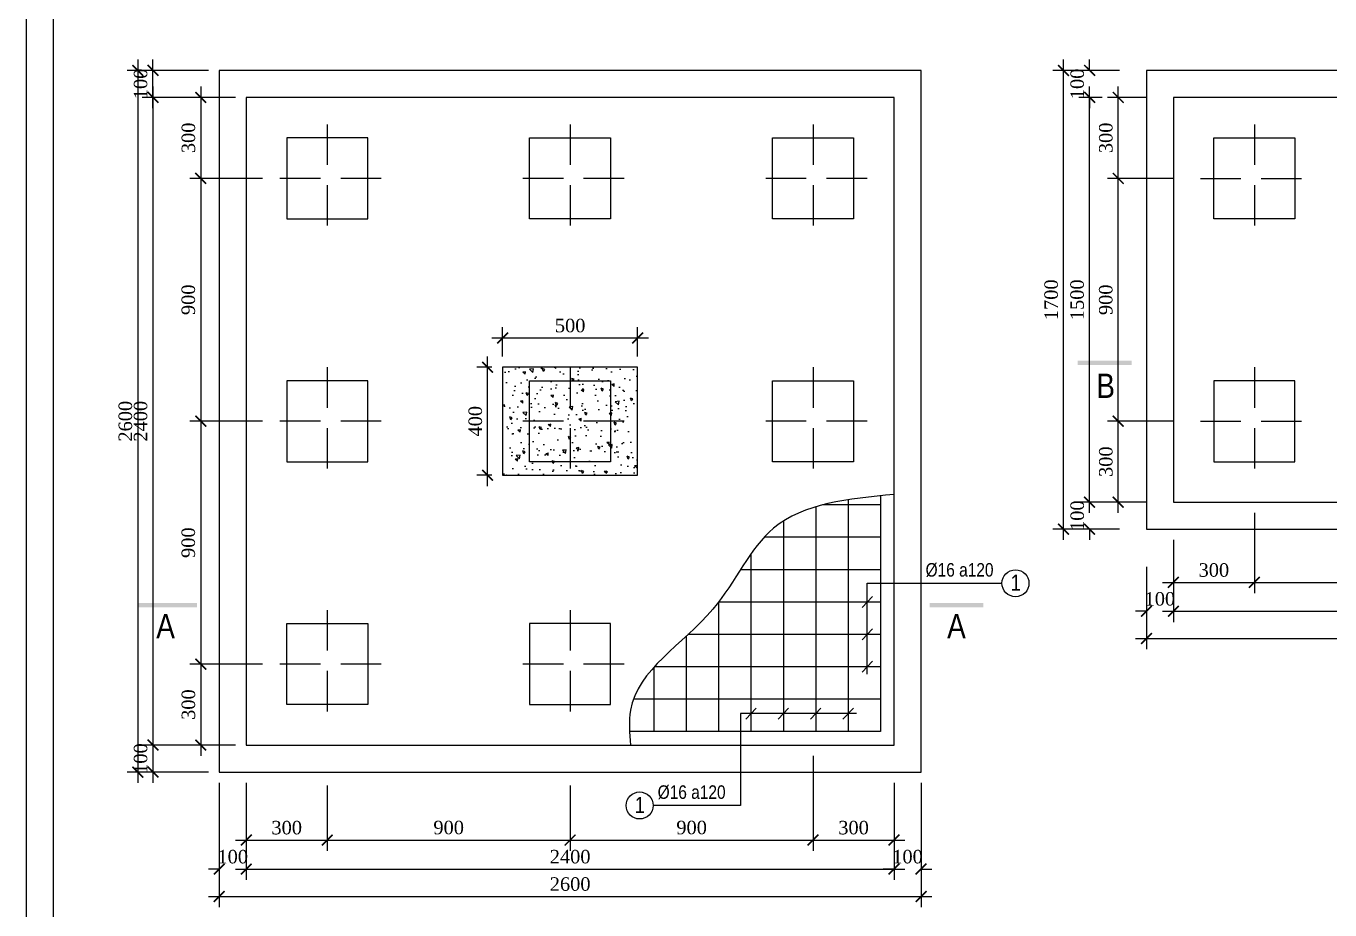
# Model space of a CAD drawing. Extents: x 394 to 380982, y -6372 to 57742.
# Drawn here: x 296682 to 320834, y 11185 to 27560 of the extents above; entities that cross this region are included whole.
import ezdxf

# ---------------------------------------------------------------- set-up
doc = ezdxf.new("R2010")
doc.units = 0
doc.header["$MEASUREMENT"] = 0
doc.linetypes.add('CENTER2', pattern=[1.125, 0.75, -0.125, 0.125, -0.125])
doc.linetypes.add('HIDDEN', pattern=[0.375, 0.25, -0.125])
doc.layers.get('0').update_dxf_attribs({"linetype": 'CONTINUOUS'})
doc.layers.get('DEFPOINTS').update_dxf_attribs({"linetype": 'CONTINUOUS'})
for name, color, linetype in [('cot', 8, 'CONTINUOUS'), ('DUT', 7, 'CENTER2'), ('TEXT', 7, 'CONTINUOUS'), ('THEP', 6, 'CONTINUOUS'), ('TUONG', 7, 'CONTINUOUS')]:
    doc.layers.add(name, color=color, linetype=linetype)
doc.styles.add('DIM-NEW', font='')
doc.styles.add('T2', font='')
doc.styles.get('DIM-NEW').set_extended_font_data('VNI-Helve-Condense')
doc.styles.get('T2').set_extended_font_data('VNI-Times')
doc.dimstyles.new('TL20', dxfattribs={"dimtxt": 250, "dimasz": 200, "dimexe": 200, "dimexo": 200, "dimgap": 100, "dimtad": 1, "dimdec": 0, "dimlfac": 0.2, "dimzin": 0, "dimdsep": 46, "dimtxsty": 'T2', "dimblk": 'ARCHTICK', "dimcen": 250, "dimdle": 200, "dimclrd": 1, "dimclre": 1, "dimclrt": 2, "dimadec": 0, "dimazin": 0, "dimtfac": 1, "dimtdec": 0, "dimtix": 1, "dimtofl": 0, "dimtmove": 0, "dimatfit": 0, "dimldrblk": 'ARCHTICK', "dimfxl": 1, "dimtolj": 1, "dimtzin": 0, "dimlwd": -1, "dimlwe": -1, "dimarcsym": 0})

# ---------------------------------------------------------------- blocks, each defined once
blk = doc.blocks.new('_ARCHTICK')
at = {"color": 0, "linetype": 'ByBlock', "const_width": 0.15}
blk.add_lwpolyline([(-0.5, -0.5), (0.5, 0.5)], dxfattribs=at)
blk = doc.blocks.new('*D127')
at = {"layer": 'DEFPOINTS', "color": 0, "transparency": 16777216}
for p in [(313260, 13739), (312760, 12373), (313260, 11942)]:
    blk.add_point(p, dxfattribs=at)
at = {"layer": 'TUONG', "color": 1, "transparency": 16777216}
for p, q in [((313260, 13539), (313260, 11742)), ((312760, 12173), (312760, 11742)), ((312760, 11942), (312560, 11942)), ((313260, 11942), (313460, 11942))]:
    blk.add_line(p, q, dxfattribs=at)
at = {"layer": 'TUONG', "color": 1, "transparency": 16777216, "xscale": 200, "yscale": 200, "zscale": 200}
blk.add_blockref('_ARCHTICK', (312760, 11942), dxfattribs=at)
at = {"layer": 'TUONG', "color": 1, "transparency": 16777216, "xscale": 200, "yscale": 200, "zscale": 200, "rotation": 180}
blk.add_blockref('_ARCHTICK', (313260, 11942), dxfattribs=at)
at = {"layer": 'TUONG', "color": 2, "transparency": 16777216, "insert": (313010, 12170), "char_height": 250, "attachment_point": 5, "style": 'T2'}
blk.add_mtext('\\A1;100', dxfattribs=at)
blk = doc.blocks.new('*D126')
at = {"layer": 'DEFPOINTS', "color": 0, "transparency": 16777216}
for p in [(300260, 13739), (300760, 12373), (300260, 11942)]:
    blk.add_point(p, dxfattribs=at)
at = {"layer": 'TUONG', "color": 1, "transparency": 16777216}
for p, q in [((300260, 13539), (300260, 11742)), ((300760, 12173), (300760, 11742)), ((300260, 11942), (300060, 11942)), ((300760, 11942), (300960, 11942))]:
    blk.add_line(p, q, dxfattribs=at)
at = {"layer": 'TUONG', "color": 1, "transparency": 16777216, "xscale": 200, "yscale": 200, "zscale": 200}
blk.add_blockref('_ARCHTICK', (300260, 11942), dxfattribs=at)
at = {"layer": 'TUONG', "color": 1, "transparency": 16777216, "xscale": 200, "yscale": 200, "zscale": 200, "rotation": 180}
blk.add_blockref('_ARCHTICK', (300760, 11942), dxfattribs=at)
at = {"layer": 'TUONG', "color": 2, "transparency": 16777216, "insert": (300510, 12170), "char_height": 250, "attachment_point": 5, "style": 'T2'}
blk.add_mtext('\\A1;100', dxfattribs=at)
blk = doc.blocks.new('*D125')
at = {"layer": 'DEFPOINTS', "color": 0, "transparency": 16777216}
for p in [(300260, 11942), (313260, 11942), (313260, 11434)]:
    blk.add_point(p, dxfattribs=at)
at = {"layer": 'TUONG', "color": 1, "transparency": 16777216}
for p, q in [((300260, 11742), (300260, 11234)), ((313260, 11742), (313260, 11234)), ((300060, 11434), (313460, 11434))]:
    blk.add_line(p, q, dxfattribs=at)
at = {"layer": 'TUONG', "color": 1, "transparency": 16777216, "xscale": 200, "yscale": 200, "zscale": 200, "rotation": 180}
blk.add_blockref('_ARCHTICK', (300260, 11434), dxfattribs=at)
at = {"layer": 'TUONG', "color": 1, "transparency": 16777216, "xscale": 200, "yscale": 200, "zscale": 200}
blk.add_blockref('_ARCHTICK', (313260, 11434), dxfattribs=at)
at = {"layer": 'TUONG', "color": 2, "transparency": 16777216, "insert": (306760, 11663), "char_height": 250, "attachment_point": 5, "style": 'T2'}
blk.add_mtext('\\A1;2600', dxfattribs=at)
blk = doc.blocks.new('*D124')
at = {"layer": 'DEFPOINTS', "color": 0, "transparency": 16777216}
for p in [(299360, 26739), (298752, 13739), (299360, 13739)]:
    blk.add_point(p, dxfattribs=at)
at = {"layer": 'TUONG', "color": 1, "transparency": 16777216}
for p, q in [((298752, 26939), (298752, 13539)), ((299160, 26739), (298552, 26739)), ((299160, 13739), (298552, 13739))]:
    blk.add_line(p, q, dxfattribs=at)
at = {"layer": 'TUONG', "color": 1, "transparency": 16777216, "xscale": 200, "yscale": 200, "zscale": 200}
for p, rotation in [((298752, 26739), 90), ((298752, 13739), 270)]:
    blk.add_blockref('_ARCHTICK', p, dxfattribs=dict(at, rotation=rotation))
at = {"layer": 'TUONG', "color": 2, "transparency": 16777216, "insert": (298522, 20239), "char_height": 250, "attachment_point": 5, "rotation": 90, "style": 'T2'}
blk.add_mtext('\\A1;2600', dxfattribs=at)
blk = doc.blocks.new('*D123')
at = {"layer": 'DEFPOINTS', "color": 0, "transparency": 16777216}
for p in [(299790, 14239), (299032, 13739), (300260, 13739)]:
    blk.add_point(p, dxfattribs=at)
at = {"layer": 'TUONG', "color": 1, "transparency": 16777216}
for p, q in [((299032, 14439), (299032, 13539)), ((299590, 14239), (298832, 14239)), ((300060, 13739), (298832, 13739))]:
    blk.add_line(p, q, dxfattribs=at)
at = {"layer": 'TUONG', "color": 1, "transparency": 16777216, "xscale": 200, "yscale": 200, "zscale": 200}
for p, rotation in [((299032, 14239), 90), ((299032, 13739), 270)]:
    blk.add_blockref('_ARCHTICK', p, dxfattribs=dict(at, rotation=rotation))
at = {"layer": 'TUONG', "color": 2, "transparency": 16777216, "insert": (298804, 13989), "char_height": 250, "attachment_point": 5, "rotation": 90, "style": 'T2'}
blk.add_mtext('\\A1;100', dxfattribs=at)
blk = doc.blocks.new('*D122')
at = {"layer": 'DEFPOINTS', "color": 0, "transparency": 16777216}
for p in [(299032, 26739), (300260, 26739), (299790, 26239)]:
    blk.add_point(p, dxfattribs=at)
at = {"layer": 'TUONG', "color": 1, "transparency": 16777216}
for p, q in [((299032, 26039), (299032, 26939)), ((300060, 26739), (298832, 26739)), ((299590, 26239), (298832, 26239))]:
    blk.add_line(p, q, dxfattribs=at)
at = {"layer": 'TUONG', "color": 1, "transparency": 16777216, "xscale": 200, "yscale": 200, "zscale": 200}
for p, rotation in [((299032, 26739), 90), ((299032, 26239), 270)]:
    blk.add_blockref('_ARCHTICK', p, dxfattribs=dict(at, rotation=rotation))
at = {"layer": 'TUONG', "color": 2, "transparency": 16777216, "insert": (298804, 26489), "char_height": 250, "attachment_point": 5, "rotation": 90, "style": 'T2'}
blk.add_mtext('\\A1;100', dxfattribs=at)
blk = doc.blocks.new('*D116')
at = {"layer": 'DEFPOINTS', "color": 0, "transparency": 16777216}
for p in [(317934, 17253), (334434, 17253), (334434, 16719)]:
    blk.add_point(p, dxfattribs=at)
at = {"layer": 'TUONG', "color": 1, "transparency": 16777216}
for p, q in [((317934, 17053), (317934, 16519)), ((334434, 17053), (334434, 16519)), ((317734, 16719), (334634, 16719))]:
    blk.add_line(p, q, dxfattribs=at)
at = {"layer": 'TUONG', "color": 1, "transparency": 16777216, "xscale": 200, "yscale": 200, "zscale": 200, "rotation": 180}
blk.add_blockref('_ARCHTICK', (317934, 16719), dxfattribs=at)
at = {"layer": 'TUONG', "color": 1, "transparency": 16777216, "xscale": 200, "yscale": 200, "zscale": 200}
blk.add_blockref('_ARCHTICK', (334434, 16719), dxfattribs=at)
at = {"layer": 'TUONG', "color": 2, "transparency": 16777216, "insert": (326184, 16947), "char_height": 250, "attachment_point": 5, "style": 'T2'}
blk.add_mtext('\\A1;3300', dxfattribs=at)
blk = doc.blocks.new('*D115')
at = {"layer": 'DEFPOINTS', "color": 0, "transparency": 16777216}
for p in [(317434, 16719), (334934, 16719), (334934, 16214)]:
    blk.add_point(p, dxfattribs=at)
at = {"layer": 'TUONG', "color": 1, "transparency": 16777216}
for p, q in [((317434, 16519), (317434, 16014)), ((334934, 16519), (334934, 16014)), ((317234, 16214), (335134, 16214))]:
    blk.add_line(p, q, dxfattribs=at)
at = {"layer": 'TUONG', "color": 1, "transparency": 16777216, "xscale": 200, "yscale": 200, "zscale": 200, "rotation": 180}
blk.add_blockref('_ARCHTICK', (317434, 16214), dxfattribs=at)
at = {"layer": 'TUONG', "color": 1, "transparency": 16777216, "xscale": 200, "yscale": 200, "zscale": 200}
blk.add_blockref('_ARCHTICK', (334934, 16214), dxfattribs=at)
at = {"layer": 'TUONG', "color": 2, "transparency": 16777216, "insert": (326184, 16444), "char_height": 250, "attachment_point": 5, "style": 'T2'}
blk.add_mtext('\\A1;3500', dxfattribs=at)
blk = doc.blocks.new('*D113')
at = {"layer": 'DEFPOINTS', "color": 0, "transparency": 16777216}
for p in [(317434, 17739), (317934, 17739), (317934, 16719)]:
    blk.add_point(p, dxfattribs=at)
at = {"layer": 'TUONG', "color": 1, "transparency": 16777216}
for p, q in [((317434, 17539), (317434, 16519)), ((317934, 17539), (317934, 16519)), ((317434, 16719), (317234, 16719)), ((317934, 16719), (318134, 16719))]:
    blk.add_line(p, q, dxfattribs=at)
at = {"layer": 'TUONG', "color": 1, "transparency": 16777216, "xscale": 200, "yscale": 200, "zscale": 200}
blk.add_blockref('_ARCHTICK', (317434, 16719), dxfattribs=at)
at = {"layer": 'TUONG', "color": 1, "transparency": 16777216, "xscale": 200, "yscale": 200, "zscale": 200, "rotation": 180}
blk.add_blockref('_ARCHTICK', (317934, 16719), dxfattribs=at)
at = {"layer": 'TUONG', "color": 2, "transparency": 16777216, "insert": (317684, 16947), "char_height": 250, "attachment_point": 5, "style": 'T2'}
blk.add_mtext('\\A1;100', dxfattribs=at)
blk = doc.blocks.new('*D109')
at = {"layer": 'DEFPOINTS', "color": 0, "transparency": 16777216}
for p in [(319434, 18739), (323934, 18739), (323934, 17253)]:
    blk.add_point(p, dxfattribs=at)
at = {"layer": 'TUONG', "color": 1, "transparency": 16777216}
for p, q in [((319434, 18539), (319434, 17053)), ((323934, 18539), (323934, 17053)), ((319234, 17253), (324134, 17253))]:
    blk.add_line(p, q, dxfattribs=at)
at = {"layer": 'TUONG', "color": 1, "transparency": 16777216, "xscale": 200, "yscale": 200, "zscale": 200, "rotation": 180}
blk.add_blockref('_ARCHTICK', (319434, 17253), dxfattribs=at)
at = {"layer": 'TUONG', "color": 1, "transparency": 16777216, "xscale": 200, "yscale": 200, "zscale": 200}
blk.add_blockref('_ARCHTICK', (323934, 17253), dxfattribs=at)
at = {"layer": 'TUONG', "color": 2, "transparency": 16777216, "insert": (321684, 17482), "char_height": 250, "attachment_point": 5, "style": 'T2'}
blk.add_mtext('\\A1;900', dxfattribs=at)
blk = doc.blocks.new('*D108')
at = {"layer": 'DEFPOINTS', "color": 0, "transparency": 16777216}
for p in [(319434, 18739), (317934, 18239), (319434, 17253)]:
    blk.add_point(p, dxfattribs=at)
at = {"layer": 'TUONG', "color": 1, "transparency": 16777216}
for p, q in [((319434, 18539), (319434, 17053)), ((317934, 18039), (317934, 17053)), ((317734, 17253), (319634, 17253))]:
    blk.add_line(p, q, dxfattribs=at)
at = {"layer": 'TUONG', "color": 1, "transparency": 16777216, "xscale": 200, "yscale": 200, "zscale": 200, "rotation": 180}
blk.add_blockref('_ARCHTICK', (317934, 17253), dxfattribs=at)
at = {"layer": 'TUONG', "color": 1, "transparency": 16777216, "xscale": 200, "yscale": 200, "zscale": 200}
blk.add_blockref('_ARCHTICK', (319434, 17253), dxfattribs=at)
at = {"layer": 'TUONG', "color": 2, "transparency": 16777216, "insert": (318684, 17481), "char_height": 250, "attachment_point": 5, "style": 'T2'}
blk.add_mtext('\\A1;300', dxfattribs=at)
blk = doc.blocks.new('*D107')
at = {"layer": 'DEFPOINTS', "color": 0, "transparency": 16777216}
for p in [(315899, 26739), (316382, 26739), (316382, 18239)]:
    blk.add_point(p, dxfattribs=at)
at = {"layer": 'TUONG', "color": 1, "transparency": 16777216}
for p, q in [((315899, 18039), (315899, 26939)), ((316182, 26739), (315699, 26739)), ((316182, 18239), (315699, 18239))]:
    blk.add_line(p, q, dxfattribs=at)
at = {"layer": 'TUONG', "color": 1, "transparency": 16777216, "xscale": 200, "yscale": 200, "zscale": 200}
for p, rotation in [((315899, 26739), 90), ((315899, 18239), 270)]:
    blk.add_blockref('_ARCHTICK', p, dxfattribs=dict(at, rotation=rotation))
at = {"layer": 'TUONG', "color": 2, "transparency": 16777216, "insert": (315671, 22489), "char_height": 250, "attachment_point": 5, "rotation": 90, "style": 'T2'}
blk.add_mtext('\\A1;1700', dxfattribs=at)
blk = doc.blocks.new('*D106')
at = {"layer": 'DEFPOINTS', "color": 0, "transparency": 16777216}
for p in [(316382, 26739), (317134, 26739), (316812, 26239)]:
    blk.add_point(p, dxfattribs=at)
at = {"layer": 'TUONG', "color": 1, "transparency": 16777216}
for p, q in [((316382, 26739), (316382, 26939)), ((316934, 26739), (316182, 26739)), ((316612, 26239), (316182, 26239)), ((316382, 26239), (316382, 26039))]:
    blk.add_line(p, q, dxfattribs=at)
at = {"layer": 'TUONG', "color": 1, "transparency": 16777216, "xscale": 200, "yscale": 200, "zscale": 200}
for p, rotation in [((316382, 26739), 270), ((316382, 26239), 90)]:
    blk.add_blockref('_ARCHTICK', p, dxfattribs=dict(at, rotation=rotation))
at = {"layer": 'TUONG', "color": 2, "transparency": 16777216, "insert": (316154, 26489), "char_height": 250, "attachment_point": 5, "rotation": 90, "style": 'T2'}
blk.add_mtext('\\A1;100', dxfattribs=at)
blk = doc.blocks.new('*D105')
at = {"layer": 'DEFPOINTS', "color": 0, "transparency": 16777216}
for p in [(316382, 26239), (316812, 26239), (317534, 18739)]:
    blk.add_point(p, dxfattribs=at)
at = {"layer": 'TUONG', "color": 1, "transparency": 16777216}
for p, q in [((316382, 18539), (316382, 26439)), ((316612, 26239), (316182, 26239)), ((317334, 18739), (316182, 18739))]:
    blk.add_line(p, q, dxfattribs=at)
at = {"layer": 'TUONG', "color": 1, "transparency": 16777216, "xscale": 200, "yscale": 200, "zscale": 200}
for p, rotation in [((316382, 26239), 90), ((316382, 18739), 270)]:
    blk.add_blockref('_ARCHTICK', p, dxfattribs=dict(at, rotation=rotation))
at = {"layer": 'TUONG', "color": 2, "transparency": 16777216, "insert": (316152, 22489), "char_height": 250, "attachment_point": 5, "rotation": 90, "style": 'T2'}
blk.add_mtext('\\A1;1500', dxfattribs=at)
blk = doc.blocks.new('*D104')
at = {"layer": 'DEFPOINTS', "color": 0, "transparency": 16777216}
for p in [(316382, 18739), (317534, 18739), (317134, 18239)]:
    blk.add_point(p, dxfattribs=at)
at = {"layer": 'TUONG', "color": 1, "transparency": 16777216}
for p, q in [((316382, 18739), (316382, 18939)), ((317334, 18739), (316182, 18739)), ((316934, 18239), (316182, 18239)), ((316382, 18239), (316382, 18039))]:
    blk.add_line(p, q, dxfattribs=at)
at = {"layer": 'TUONG', "color": 1, "transparency": 16777216, "xscale": 200, "yscale": 200, "zscale": 200}
for p, rotation in [((316382, 18739), 270), ((316382, 18239), 90)]:
    blk.add_blockref('_ARCHTICK', p, dxfattribs=dict(at, rotation=rotation))
at = {"layer": 'TUONG', "color": 2, "transparency": 16777216, "insert": (316154, 18489), "char_height": 250, "attachment_point": 5, "rotation": 90, "style": 'T2'}
blk.add_mtext('\\A1;100', dxfattribs=at)
blk = doc.blocks.new('*D103')
at = {"layer": 'DEFPOINTS', "color": 0, "transparency": 16777216}
for p in [(316912, 26239), (317634, 26239), (318134, 24739)]:
    blk.add_point(p, dxfattribs=at)
at = {"layer": 'TUONG', "color": 1, "transparency": 16777216}
for p, q in [((316912, 24539), (316912, 26439)), ((317434, 26239), (316712, 26239)), ((317934, 24739), (316712, 24739))]:
    blk.add_line(p, q, dxfattribs=at)
at = {"layer": 'TUONG', "color": 1, "transparency": 16777216, "xscale": 200, "yscale": 200, "zscale": 200}
for p, rotation in [((316912, 26239), 90), ((316912, 24739), 270)]:
    blk.add_blockref('_ARCHTICK', p, dxfattribs=dict(at, rotation=rotation))
at = {"layer": 'TUONG', "color": 2, "transparency": 16777216, "insert": (316684, 25489), "char_height": 250, "attachment_point": 5, "rotation": 90, "style": 'T2'}
blk.add_mtext('\\A1;300', dxfattribs=at)
blk = doc.blocks.new('*D102')
at = {"layer": 'DEFPOINTS', "color": 0, "transparency": 16777216}
for p in [(316912, 24739), (318134, 24739), (318134, 20239)]:
    blk.add_point(p, dxfattribs=at)
at = {"layer": 'TUONG', "color": 1, "transparency": 16777216}
for p, q in [((316912, 20039), (316912, 24939)), ((317934, 24739), (316712, 24739)), ((317934, 20239), (316712, 20239))]:
    blk.add_line(p, q, dxfattribs=at)
at = {"layer": 'TUONG', "color": 1, "transparency": 16777216, "xscale": 200, "yscale": 200, "zscale": 200}
for p, rotation in [((316912, 24739), 90), ((316912, 20239), 270)]:
    blk.add_blockref('_ARCHTICK', p, dxfattribs=dict(at, rotation=rotation))
at = {"layer": 'TUONG', "color": 2, "transparency": 16777216, "insert": (316683, 22489), "char_height": 250, "attachment_point": 5, "rotation": 90, "style": 'T2'}
blk.add_mtext('\\A1;900', dxfattribs=at)
blk = doc.blocks.new('*D101')
at = {"layer": 'DEFPOINTS', "color": 0, "transparency": 16777216}
for p in [(316912, 20239), (318134, 20239), (317634, 18739)]:
    blk.add_point(p, dxfattribs=at)
at = {"layer": 'TUONG', "color": 1, "transparency": 16777216}
for p, q in [((316912, 18539), (316912, 20439)), ((317934, 20239), (316712, 20239)), ((317434, 18739), (316712, 18739))]:
    blk.add_line(p, q, dxfattribs=at)
at = {"layer": 'TUONG', "color": 1, "transparency": 16777216, "xscale": 200, "yscale": 200, "zscale": 200}
for p, rotation in [((316912, 20239), 90), ((316912, 18739), 270)]:
    blk.add_blockref('_ARCHTICK', p, dxfattribs=dict(at, rotation=rotation))
at = {"layer": 'TUONG', "color": 2, "transparency": 16777216, "insert": (316684, 19489), "char_height": 250, "attachment_point": 5, "rotation": 90, "style": 'T2'}
blk.add_mtext('\\A1;300', dxfattribs=at)
blk = doc.blocks.new('*D98')
at = {"layer": 'DEFPOINTS', "color": 0, "transparency": 16777216}
for p in [(305231, 21239), (305510, 21239), (305510, 19239)]:
    blk.add_point(p, dxfattribs=at)
at = {"layer": 'TUONG', "color": 1, "transparency": 16777216}
for p, q in [((305231, 19039), (305231, 21439)), ((305310, 21239), (305031, 21239)), ((305310, 19239), (305031, 19239))]:
    blk.add_line(p, q, dxfattribs=at)
at = {"layer": 'TUONG', "color": 1, "transparency": 16777216, "xscale": 200, "yscale": 200, "zscale": 200}
for p, rotation in [((305231, 21239), 90), ((305231, 19239), 270)]:
    blk.add_blockref('_ARCHTICK', p, dxfattribs=dict(at, rotation=rotation))
at = {"layer": 'TUONG', "color": 2, "transparency": 16777216, "insert": (305004, 20239), "char_height": 250, "attachment_point": 5, "rotation": 90, "style": 'T2'}
blk.add_mtext('\\A1;400', dxfattribs=at)
blk = doc.blocks.new('*D97')
at = {"layer": 'DEFPOINTS', "color": 0, "transparency": 16777216}
for p in [(305510, 21780), (305510, 21239), (308010, 21239)]:
    blk.add_point(p, dxfattribs=at)
at = {"layer": 'TUONG', "color": 1, "transparency": 16777216}
for p, q in [((305510, 21439), (305510, 21980)), ((308010, 21439), (308010, 21980)), ((308210, 21780), (305310, 21780))]:
    blk.add_line(p, q, dxfattribs=at)
at = {"layer": 'TUONG', "color": 1, "transparency": 16777216, "xscale": 200, "yscale": 200, "zscale": 200, "rotation": 180}
blk.add_blockref('_ARCHTICK', (305510, 21780), dxfattribs=at)
at = {"layer": 'TUONG', "color": 1, "transparency": 16777216, "xscale": 200, "yscale": 200, "zscale": 200}
blk.add_blockref('_ARCHTICK', (308010, 21780), dxfattribs=at)
at = {"layer": 'TUONG', "color": 2, "transparency": 16777216, "insert": (306760, 22010), "char_height": 250, "attachment_point": 5, "style": 'T2'}
blk.add_mtext('\\A1;500', dxfattribs=at)
blk = doc.blocks.new('*D93')
at = {"layer": 'DEFPOINTS', "color": 0, "transparency": 16777216}
for p in [(300760, 12740), (312760, 12740), (312760, 11942)]:
    blk.add_point(p, dxfattribs=at)
at = {"layer": 'TUONG', "color": 1, "transparency": 16777216}
for p, q in [((300760, 12540), (300760, 11742)), ((312760, 12540), (312760, 11742)), ((300560, 11942), (312960, 11942))]:
    blk.add_line(p, q, dxfattribs=at)
at = {"layer": 'TUONG', "color": 1, "transparency": 16777216, "xscale": 200, "yscale": 200, "zscale": 200, "rotation": 180}
blk.add_blockref('_ARCHTICK', (300760, 11942), dxfattribs=at)
at = {"layer": 'TUONG', "color": 1, "transparency": 16777216, "xscale": 200, "yscale": 200, "zscale": 200}
blk.add_blockref('_ARCHTICK', (312760, 11942), dxfattribs=at)
at = {"layer": 'TUONG', "color": 2, "transparency": 16777216, "insert": (306760, 12170), "char_height": 250, "attachment_point": 5, "style": 'T2'}
blk.add_mtext('\\A1;2400', dxfattribs=at)
blk = doc.blocks.new('*D92')
at = {"layer": 'DEFPOINTS', "color": 0, "transparency": 16777216}
for p in [(311260, 13689), (312760, 13739), (312760, 12480)]:
    blk.add_point(p, dxfattribs=at)
at = {"layer": 'TUONG', "color": 1, "transparency": 16777216}
for p, q in [((312760, 13539), (312760, 12280)), ((311260, 13489), (311260, 12280)), ((311060, 12480), (312960, 12480))]:
    blk.add_line(p, q, dxfattribs=at)
at = {"layer": 'TUONG', "color": 1, "transparency": 16777216, "xscale": 200, "yscale": 200, "zscale": 200, "rotation": 180}
blk.add_blockref('_ARCHTICK', (311260, 12480), dxfattribs=at)
at = {"layer": 'TUONG', "color": 1, "transparency": 16777216, "xscale": 200, "yscale": 200, "zscale": 200}
blk.add_blockref('_ARCHTICK', (312760, 12480), dxfattribs=at)
at = {"layer": 'TUONG', "color": 2, "transparency": 16777216, "insert": (312010, 12708), "char_height": 250, "attachment_point": 5, "style": 'T2'}
blk.add_mtext('\\A1;300', dxfattribs=at)
blk = doc.blocks.new('*D91')
at = {"layer": 'DEFPOINTS', "color": 0, "transparency": 16777216}
for p in [(311260, 14239), (306760, 13689), (311260, 12480)]:
    blk.add_point(p, dxfattribs=at)
at = {"layer": 'TUONG', "color": 1, "transparency": 16777216}
for p, q in [((311260, 14039), (311260, 12280)), ((306760, 13489), (306760, 12280)), ((306560, 12480), (311460, 12480))]:
    blk.add_line(p, q, dxfattribs=at)
at = {"layer": 'TUONG', "color": 1, "transparency": 16777216, "xscale": 200, "yscale": 200, "zscale": 200, "rotation": 180}
blk.add_blockref('_ARCHTICK', (306760, 12480), dxfattribs=at)
at = {"layer": 'TUONG', "color": 1, "transparency": 16777216, "xscale": 200, "yscale": 200, "zscale": 200}
blk.add_blockref('_ARCHTICK', (311260, 12480), dxfattribs=at)
at = {"layer": 'TUONG', "color": 2, "transparency": 16777216, "insert": (309010, 12710), "char_height": 250, "attachment_point": 5, "style": 'T2'}
blk.add_mtext('\\A1;900', dxfattribs=at)
blk = doc.blocks.new('*D90')
at = {"layer": 'DEFPOINTS', "color": 0, "transparency": 16777216}
for p in [(302260, 13689), (306760, 13689), (306760, 12480)]:
    blk.add_point(p, dxfattribs=at)
at = {"layer": 'TUONG', "color": 1, "transparency": 16777216}
for p, q in [((302260, 13489), (302260, 12280)), ((306760, 13489), (306760, 12280)), ((302060, 12480), (306960, 12480))]:
    blk.add_line(p, q, dxfattribs=at)
at = {"layer": 'TUONG', "color": 1, "transparency": 16777216, "xscale": 200, "yscale": 200, "zscale": 200, "rotation": 180}
blk.add_blockref('_ARCHTICK', (302260, 12480), dxfattribs=at)
at = {"layer": 'TUONG', "color": 1, "transparency": 16777216, "xscale": 200, "yscale": 200, "zscale": 200}
blk.add_blockref('_ARCHTICK', (306760, 12480), dxfattribs=at)
at = {"layer": 'TUONG', "color": 2, "transparency": 16777216, "insert": (304510, 12710), "char_height": 250, "attachment_point": 5, "style": 'T2'}
blk.add_mtext('\\A1;900', dxfattribs=at)
blk = doc.blocks.new('*D89')
at = {"layer": 'DEFPOINTS', "color": 0, "transparency": 16777216}
for p in [(300760, 13739), (302260, 13689), (302260, 12480)]:
    blk.add_point(p, dxfattribs=at)
at = {"layer": 'TUONG', "color": 1, "transparency": 16777216}
for p, q in [((300760, 13539), (300760, 12280)), ((302260, 13489), (302260, 12280)), ((300560, 12480), (302460, 12480))]:
    blk.add_line(p, q, dxfattribs=at)
at = {"layer": 'TUONG', "color": 1, "transparency": 16777216, "xscale": 200, "yscale": 200, "zscale": 200, "rotation": 180}
blk.add_blockref('_ARCHTICK', (300760, 12480), dxfattribs=at)
at = {"layer": 'TUONG', "color": 1, "transparency": 16777216, "xscale": 200, "yscale": 200, "zscale": 200}
blk.add_blockref('_ARCHTICK', (302260, 12480), dxfattribs=at)
at = {"layer": 'TUONG', "color": 2, "transparency": 16777216, "insert": (301510, 12708), "char_height": 250, "attachment_point": 5, "style": 'T2'}
blk.add_mtext('\\A1;300', dxfattribs=at)
blk = doc.blocks.new('*D88')
at = {"layer": 'DEFPOINTS', "color": 0, "transparency": 16777216}
for p in [(300108, 26239), (299032, 14239), (300108, 14239)]:
    blk.add_point(p, dxfattribs=at)
at = {"layer": 'TUONG', "color": 1, "transparency": 16777216}
for p, q in [((299032, 26439), (299032, 14039)), ((299908, 26239), (298832, 26239)), ((299908, 14239), (298832, 14239))]:
    blk.add_line(p, q, dxfattribs=at)
at = {"layer": 'TUONG', "color": 1, "transparency": 16777216, "xscale": 200, "yscale": 200, "zscale": 200}
for p, rotation in [((299032, 26239), 90), ((299032, 14239), 270)]:
    blk.add_blockref('_ARCHTICK', p, dxfattribs=dict(at, rotation=rotation))
at = {"layer": 'TUONG', "color": 2, "transparency": 16777216, "insert": (298804, 20239), "char_height": 250, "attachment_point": 5, "rotation": 90, "style": 'T2'}
blk.add_mtext('\\A1;2400', dxfattribs=at)
blk = doc.blocks.new('*D87')
at = {"layer": 'DEFPOINTS', "color": 0, "transparency": 16777216}
for p in [(301260, 15739), (299918, 14239), (300760, 14239)]:
    blk.add_point(p, dxfattribs=at)
at = {"layer": 'TUONG', "color": 1, "transparency": 16777216}
for p, q in [((301060, 15739), (299718, 15739)), ((299918, 15939), (299918, 14039)), ((300560, 14239), (299718, 14239))]:
    blk.add_line(p, q, dxfattribs=at)
at = {"layer": 'TUONG', "color": 1, "transparency": 16777216, "xscale": 200, "yscale": 200, "zscale": 200}
for p, rotation in [((299918, 15739), 90), ((299918, 14239), 270)]:
    blk.add_blockref('_ARCHTICK', p, dxfattribs=dict(at, rotation=rotation))
at = {"layer": 'TUONG', "color": 2, "transparency": 16777216, "insert": (299690, 14989), "char_height": 250, "attachment_point": 5, "rotation": 90, "style": 'T2'}
blk.add_mtext('\\A1;300', dxfattribs=at)
blk = doc.blocks.new('*D86')
at = {"layer": 'DEFPOINTS', "color": 0, "transparency": 16777216}
for p in [(301260, 20239), (299918, 15739), (301260, 15739)]:
    blk.add_point(p, dxfattribs=at)
at = {"layer": 'TUONG', "color": 1, "transparency": 16777216}
for p, q in [((299918, 20439), (299918, 15539)), ((301060, 20239), (299718, 20239)), ((301060, 15739), (299718, 15739))]:
    blk.add_line(p, q, dxfattribs=at)
at = {"layer": 'TUONG', "color": 1, "transparency": 16777216, "xscale": 200, "yscale": 200, "zscale": 200}
for p, rotation in [((299918, 20239), 90), ((299918, 15739), 270)]:
    blk.add_blockref('_ARCHTICK', p, dxfattribs=dict(at, rotation=rotation))
at = {"layer": 'TUONG', "color": 2, "transparency": 16777216, "insert": (299688, 17989), "char_height": 250, "attachment_point": 5, "rotation": 90, "style": 'T2'}
blk.add_mtext('\\A1;900', dxfattribs=at)
blk = doc.blocks.new('*D85')
at = {"layer": 'DEFPOINTS', "color": 0, "transparency": 16777216}
for p in [(301260, 24739), (299918, 20239), (301260, 20239)]:
    blk.add_point(p, dxfattribs=at)
at = {"layer": 'TUONG', "color": 1, "transparency": 16777216}
for p, q in [((299918, 24939), (299918, 20039)), ((301060, 24739), (299718, 24739)), ((301060, 20239), (299718, 20239))]:
    blk.add_line(p, q, dxfattribs=at)
at = {"layer": 'TUONG', "color": 1, "transparency": 16777216, "xscale": 200, "yscale": 200, "zscale": 200}
for p, rotation in [((299918, 24739), 90), ((299918, 20239), 270)]:
    blk.add_blockref('_ARCHTICK', p, dxfattribs=dict(at, rotation=rotation))
at = {"layer": 'TUONG', "color": 2, "transparency": 16777216, "insert": (299688, 22489), "char_height": 250, "attachment_point": 5, "rotation": 90, "style": 'T2'}
blk.add_mtext('\\A1;900', dxfattribs=at)
blk = doc.blocks.new('*D84')
at = {"layer": 'DEFPOINTS', "color": 0, "transparency": 16777216}
for p in [(300760, 26239), (299918, 24739), (301260, 24739)]:
    blk.add_point(p, dxfattribs=at)
at = {"layer": 'TUONG', "color": 1, "transparency": 16777216}
for p, q in [((299918, 26439), (299918, 24539)), ((300560, 26239), (299718, 26239)), ((301060, 24739), (299718, 24739))]:
    blk.add_line(p, q, dxfattribs=at)
at = {"layer": 'TUONG', "color": 1, "transparency": 16777216, "xscale": 200, "yscale": 200, "zscale": 200}
for p, rotation in [((299918, 26239), 90), ((299918, 24739), 270)]:
    blk.add_blockref('_ARCHTICK', p, dxfattribs=dict(at, rotation=rotation))
at = {"layer": 'TUONG', "color": 2, "transparency": 16777216, "insert": (299690, 25489), "char_height": 250, "attachment_point": 5, "rotation": 90, "style": 'T2'}
blk.add_mtext('\\A1;300', dxfattribs=at)

msp = doc.modelspace()

# ---------------------------------------------------------------- hatches: boundary and pattern name
at = {"layer": 'TUONG'}
h = msp.add_hatch(dxfattribs=at)
h.set_pattern_fill('AR-CONC', color=9, scale=75, angle=90, style=0)
h.set_pattern_definition([(140, (223990.27, -433292.64), (47.0641, 537.94514), [56.25, -618.75]), (85, (223990.27, -433292.64), (-564.1441, -104.0635), [45, -495]), (190.4514, (223994.2, -433247.8), (-517.07966, 433.88204), [47.80514, -525.8566]), (136.1842, (223840.3, -433292.64), (124.1393, 800.4308), [84.375, -928.125]), (186.6356, (223850.6, -433225.9), (-730.5884, 700.997), [71.7077, -788.7847]), (81.1842, (223840.3, -433292.6), (-730.589, 700.9965), [67.5, -742.5]), (111, (223877.77, -433217.64), (301.96417, 447.6803), [56.25, -618.75]), (56, (223877.77, -433217.64), (-543.86253, 182.4865), [45, -495]), (161.4514, (223902.93, -433180.33), (-241.8979, 630.167), [47.80514, -525.8566]), (127.5, (223990.27, -433292.64), (-249.67039, 9.11989), [0, -489, 0, -502.5, 0, -496.875]), (97.5, (223990.27, -433292.64), (-295.80878, 197.30215), [0, -286.5, 0, -477.75, 0, -189.375]), (57.5, (223990.27, -433459.89), (16.91615, 400.36683), [0, -187.5, 0, -585, 0, -776.25]), (47.5, (223990.27, -433534.9), (-75.07874, 437.38963), [0, -243.75, 0, -388.5, 0, -551.25])])
h.paths.add_polyline_path([(305509.6, 21238.6), (305509.6, 19238.6), (308009.6, 19238.6), (308009.6, 21238.6)])

# ---------------------------------------------------------------- linework, layer by layer
at = {"layer": 'cot', "lineweight": -2, "ltscale": 10}
for p, q in [((312262.8, 17237.8), (314759.4, 17237.8)), ((312262.8, 15553), (312262.8, 17237.8)), ((312361.9, 16994.6), (312169.5, 16788.9)), ((312361.9, 16394.6), (312169.5, 16188.9)), ((312361.9, 15794.6), (312169.5, 15588.9)), ((309917.6, 14821.4), (309917.6, 13119.8)), ((312061.6, 14821.4), (309917.6, 14821.4)), ((310205.8, 14924.2), (310013.3, 14718.5)), ((310805.8, 14924.2), (310613.3, 14718.5)), ((311405.8, 14924.2), (311213.3, 14718.5)), ((312005.8, 14924.2), (311813.3, 14718.5)), ((309917.6, 13119.8), (308296.4, 13119.8))]:
    msp.add_line(p, q, dxfattribs=at)
for centre in [(315009.4, 17237.8), (308046.4, 13119.8)]:
    msp.add_circle(centre, 250, dxfattribs=at)
at = {"layer": 'DUT', "linetype": 'HIDDEN', "ltscale": 3000}
for p, q in [((302259.6, 25738.6), (302259.6, 23738.6)), ((306759.6, 25738.6), (306759.6, 23738.6)), ((311259.6, 25738.6), (311259.6, 23738.6)), ((319434.1, 25738.6), (319434.1, 23738.6)), ((303259.6, 24738.6), (301259.6, 24738.6)), ((307759.6, 24738.6), (305759.6, 24738.6)), ((312259.6, 24738.6), (310259.6, 24738.6)), ((318434.1, 24738.6), (320434.1, 24738.6)), ((302259.6, 21238.6), (302259.6, 19238.6)), ((306759.6, 21238.6), (306759.6, 19238.6)), ((311259.6, 21238.6), (311259.6, 19238.6)), ((319434.1, 21238.6), (319434.1, 19238.6)), ((303259.6, 20238.6), (301259.6, 20238.6)), ((307759.6, 20238.6), (305759.6, 20238.6)), ((312259.6, 20238.6), (310259.6, 20238.6)), ((318434.1, 20238.6), (320434.1, 20238.6)), ((302259.6, 16738.6), (302259.6, 14738.6)), ((306759.6, 16738.6), (306759.6, 14738.6)), ((303259.6, 15738.6), (301259.6, 15738.6)), ((307759.6, 15738.6), (305759.6, 15738.6))]:
    msp.add_line(p, q, dxfattribs=at)
at = {"layer": 'TEXT', "ltscale": 10}
for points in [[(317160.3, 21282.7), (317160.3, 21361.4), (316162.4, 21282.7), (316162.4, 21361.4)], [(299846.8, 16792.4), (299846.8, 16871.1), (298748.9, 16792.4), (298748.9, 16871.1)], [(314414.9, 16792.4), (314414.9, 16871.1), (313417.1, 16792.4), (313417.1, 16871.1)]]:
    msp.add_trace(points, dxfattribs=at)
at = {"layer": 'THEP', "ltscale": 10}
for p, q in [((312509.6, 18858), (312509.6, 14488.6)), ((311309.6, 18653.4), (311309.6, 14488.6)), ((312509.6, 18688.6), (311437.2, 18688.6)), ((311909.6, 18783.5), (311909.6, 14488.6)), ((310709.6, 18390.2), (310709.6, 14488.6)), ((312509.6, 18088.6), (310352.8, 18088.6)), ((310109.6, 17781), (310109.6, 14488.6)), ((312509.6, 17488.6), (309914.9, 17488.6)), ((312509.6, 16888.6), (309508.3, 16888.6)), ((309509.6, 16890.2), (309509.6, 14488.6)), ((308909.6, 16257.8), (308909.6, 14488.6)), ((312509.6, 16288.6), (308942.9, 16288.6)), ((308309.6, 15678.7), (308309.6, 14488.6)), ((312509.6, 15688.6), (308318.4, 15688.6)), ((312509.6, 15088.6), (307932.5, 15088.6)), ((312509.6, 14488.6), (307861.8, 14488.6))]:
    msp.add_line(p, q, dxfattribs=at)
msp.add_lwpolyline([(380281.9, -5871.6), (380281.9, 52528.4), (297181.9, 52528.4), (297181.9, -5871.6)], close=True, dxfattribs=at)
at = {"layer": 'TUONG'}
for points in [[(380781.9, -6371.6), (380781.9, 53028.4), (296681.9, 53028.4), (296681.9, -6371.6)], [(300259.6, 13738.6), (313259.6, 13738.6), (313259.6, 26738.6), (300259.6, 26738.6)], [(334934.1, 18238.6), (334934.1, 26738.6), (317434.1, 26738.6), (317434.1, 18238.6)], [(300759.6, 14238.6), (312759.6, 14238.6), (312759.6, 26238.6), (300759.6, 26238.6)], [(334434.1, 18738.6), (334434.1, 26238.6), (317934.1, 26238.6), (317934.1, 18738.6)], [(301509.6, 23988.6), (303009.6, 23988.6), (303009.6, 25488.6), (301509.6, 25488.6)], [(307509.6, 23988.6), (306009.6, 23988.6), (306009.6, 25488.6), (307509.6, 25488.6)], [(312009.6, 23988.6), (310509.6, 23988.6), (310509.6, 25488.6), (312009.6, 25488.6)], [(320184.1, 25488.6), (320184.1, 23988.6), (318684.1, 23988.6), (318684.1, 25488.6)], [(308009.6, 19238.6), (308009.6, 21238.6), (305509.6, 21238.6), (305509.6, 19238.6)], [(301509.6, 19488.6), (303009.6, 19488.6), (303009.6, 20988.6), (301509.6, 20988.6)], [(307509.6, 19488.6), (306009.6, 19488.6), (306009.6, 20988.6), (307509.6, 20988.6)], [(312009.6, 19488.6), (310509.6, 19488.6), (310509.6, 20988.6), (312009.6, 20988.6)], [(320184.1, 19488.6), (320184.1, 20988.6), (318684.1, 20988.6), (318684.1, 19488.6)], [(301509.6, 16488.6), (303009.6, 16488.6), (303009.6, 14988.6), (301509.6, 14988.6)], [(307509.6, 16488.6), (306009.6, 16488.6), (306009.6, 14988.6), (307509.6, 14988.6)]]:
    msp.add_lwpolyline(points, close=True, dxfattribs=at)
at = {"layer": 'TUONG', "color": 9}
msp.add_lwpolyline([(308009.6, 19238.6), (308009.6, 21238.6), (305509.6, 21238.6), (305509.6, 19238.6)], close=True, dxfattribs=at)
at = {"layer": 'TUONG'}
msp.add_spline([(312759.6, 18882.9), (310528.3, 18257.9), (309403.3, 16757.9), (307878.3, 14882.9), (307878.3, 14238.6)], degree=3, dxfattribs=at)

# ---------------------------------------------------------------- texts
at = {"layer": 'TEXT', "ltscale": 10, "style": 'DIM-NEW'}
for s, height, p in [('B', 450, (316507.6, 20671.1)), ('1', 300, (314919.2, 17097.7)), ('A', 450, (299094.1, 16219.4)), ('A', 450, (313744.2, 16219.4)), ('1', 300, (307956.3, 12979.7))]:
    msp.add_text(s, height=height, dxfattribs=at).set_placement(p)
at = {"layer": 'TEXT', "style": 'DIM-NEW'}
for p in [(313344.2, 17360.9), (308381.1, 13243)]:
    e = msp.add_text('%%25416 a120', height=250, dxfattribs=at)
    e.set_placement(p)
    e.dxf.unprotected_set("ltscale", 0)

# ---------------------------------------------------------------- dimensions: what is measured, and where the dimension line sits
at = {"layer": 'TUONG'}
for base, p1, p2, angle, picture, middle in [((298751.5, 13738.6), (299360, 26738.6), (299360, 13738.6), 90, '*D124', (298522.1, 20238.6)), ((315899.5, 26738.6), (316381.9, 18238.6), (316381.9, 26738.6), 90, '*D107', (315671.5, 22488.6)), ((316381.9, 26738.6), (316812.3, 26238.6), (317134.1, 26738.6), 90, '*D106', (316154, 26488.6)), ((299917.5, 24738.6), (300759.6, 26238.6), (301259.6, 24738.6), 90, '*D84', (299689.6, 25488.6)), ((316381.9, 26238.6), (317534.1, 18738.6), (316812.3, 26238.6), 90, '*D105', (316151.9, 22488.6)), ((316912.3, 26238.6), (318134.1, 24738.6), (317634.1, 26238.6), 90, '*D103', (316684.4, 25488.6)), ((299917.5, 20238.6), (301259.6, 24738.6), (301259.6, 20238.6), 90, '*D85', (299688.1, 22488.6)), ((316912.3, 24738.6), (318134.1, 20238.6), (318134.1, 24738.6), 90, '*D102', (316682.9, 22488.6)), ((305509.6, 21779.7), (308009.6, 21238.6), (305509.6, 21238.6), 180, '*D97', (306759.6, 22009.7)), ((305231.5, 21238.6), (305509.6, 19238.6), (305509.6, 21238.6), 90, '*D98', (305003.5, 20238.6)), ((299917.5, 15738.6), (301259.6, 20238.6), (301259.6, 15738.6), 90, '*D86', (299688.1, 17988.6)), ((316912.3, 20238.6), (317634.1, 18738.6), (318134.1, 20238.6), 90, '*D101', (316684.4, 19488.6)), ((316381.9, 18738.6), (317134.1, 18238.6), (317534.1, 18738.6), 90, '*D104', (316154, 18488.6)), ((319434.1, 17253), (317934.1, 18238.6), (319434.1, 18738.6), 180, '*D108', (318684.1, 17481)), ((323934.1, 17253), (319434.1, 18738.6), (323934.1, 18738.6), 180, '*D109', (321684.1, 17482.5)), ((317934.1, 16719.2), (317434.1, 17738.6), (317934.1, 17738.6), 180, '*D113', (317684.1, 16947.2)), ((334434.1, 16719.2), (317934.1, 17253), (334434.1, 17253), 180, '*D116', (326184.1, 16947.2)), ((334934.1, 16214.2), (317434.1, 16719.2), (334934.1, 16719.2), 180, '*D115', (326184.1, 16444.2)), ((299917.5, 14238.6), (301259.6, 15738.6), (300759.6, 14238.6), 90, '*D87', (299689.6, 14988.6)), ((300259.6, 11942.2), (300759.6, 12372.6), (300259.6, 13738.6), 180, '*D126', (300509.6, 12170.1)), ((313259.6, 11433.7), (300259.6, 11942.2), (313259.6, 11942.2), 180, '*D125', (306759.6, 11663.1))]:
    dim = msp.add_linear_dim(base=base, p1=p1, p2=p2, angle=angle, dimstyle='TL20', dxfattribs=at)
    dim.commit()
    dim.dimension.update_dxf_attribs({"geometry": picture, "text_midpoint": middle})
for base, p1, p2, angle, picture, middle in [((299032.1, 26738.6), (299790.4, 26238.6), (300259.6, 26738.6), 90, '*D122', (299032.1, 26488.6)), ((299032.1, 14238.6), (300108.1, 26238.6), (300108.1, 14238.6), 90, '*D88', (299032.1, 20238.6)), ((299032.1, 13738.6), (299790.4, 14238.6), (300259.6, 13738.6), 270, '*D123', (299032.1, 13988.6))]:
    dim = msp.add_linear_dim(base=base, p1=p1, p2=p2, angle=angle, dimstyle='TL20', dxfattribs=at)
    dim.commit()
    dim.dimension.update_dxf_attribs({"geometry": picture, "text_midpoint": middle, "dimtype": 160})
for base, p1, p2, picture, middle in [((311259.6, 12480.2), (306759.6, 13689.2), (311259.6, 14238.6), '*D91', (309009.6, 12709.6)), ((302259.6, 12480.2), (300759.6, 13738.6), (302259.6, 13689.2), '*D89', (301509.6, 12708.1)), ((306759.6, 12480.2), (302259.6, 13689.2), (306759.6, 13689.2), '*D90', (304509.6, 12709.6)), ((312759.6, 12480.2), (311259.6, 13689.2), (312759.6, 13738.6), '*D92', (312009.6, 12708.1)), ((313259.6, 11942.2), (312759.6, 12372.6), (313259.6, 13738.6), '*D127', (313009.6, 12170.1)), ((312759.6, 11942.2), (300759.6, 12740.4), (312759.6, 12740.4), '*D93', (306759.6, 12170.1))]:
    dim = msp.add_linear_dim(base=base, p1=p1, p2=p2, dimstyle='TL20', dxfattribs=at)
    dim.commit()
    dim.dimension.update_dxf_attribs({"geometry": picture, "text_midpoint": middle})

doc.saveas('drawing.dxf')
